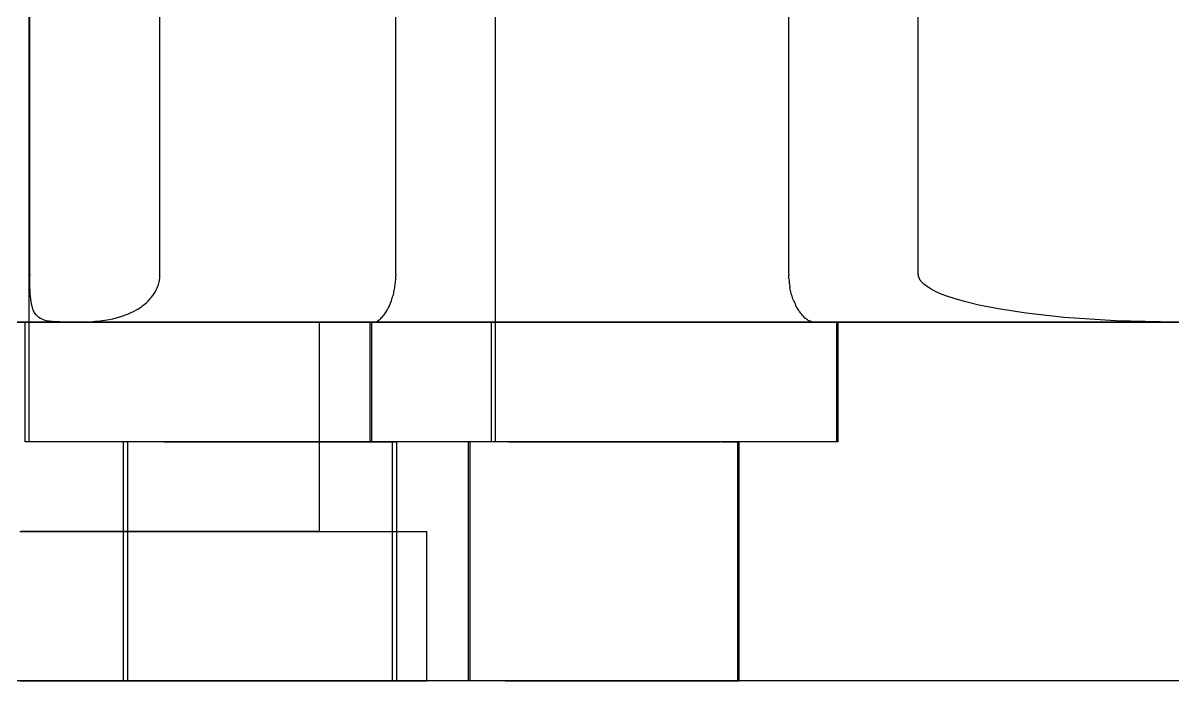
# Model space of a CAD drawing. Header units: millimetres. Extents: x -70 to 246, y -216 to 66.
# Drawn here: x 28.05 to 47.28, y -180 to -169 of the extents above; entities that cross this region are included whole.
import ezdxf

# ---------------------------------------------------------------- set-up
doc = ezdxf.new("R2010")
doc.units = ezdxf.units.MM
doc.layers.add('FRONT_XZ', color=7, linetype='Continuous')

msp = doc.modelspace()

# ---------------------------------------------------------------- linework, layer by layer
at = {"layer": 'FRONT_XZ'}
for p, q in [((43.017, -173.2), (43.017, -162.977)), ((35.948, -176), (35.948, -164.102)), ((40.851, -173.2), (40.851, -164.191)), ((28.148, -176), (28.148, -165.966)), ((28.158, -173.2), (28.158, -166)), ((30.336, -173.2), (30.336, -166)), ((34.281, -173.2), (34.281, -166)), ((28.158, -173.2), (28.158, -173.216)), ((28.158, -173.232), (28.158, -173.216)), ((28.158, -173.25), (28.158, -173.232)), ((28.158, -173.27), (28.158, -173.25)), ((30.331, -173.273), (30.333, -173.256)), ((30.333, -173.256), (30.335, -173.239)), ((30.335, -173.239), (30.336, -173.222)), ((30.336, -173.211), (30.336, -173.2)), ((30.336, -173.222), (30.336, -173.211)), ((34.279, -173.27), (34.28, -173.246)), ((34.28, -173.246), (34.281, -173.223)), ((34.281, -173.2), (34.281, -173.223)), ((40.851, -173.2), (40.851, -173.213)), ((40.851, -173.227), (40.851, -173.213)), ((40.852, -173.251), (40.851, -173.227)), ((40.853, -173.276), (40.852, -173.251)), ((43.017, -173.203), (43.017, -173.2)), ((43.017, -173.207), (43.017, -173.203)), ((43.018, -173.211), (43.017, -173.207)), ((43.018, -173.216), (43.018, -173.211)), ((43.019, -173.221), (43.018, -173.216)), ((43.019, -173.226), (43.019, -173.221)), ((43.02, -173.23), (43.019, -173.226)), ((43.021, -173.235), (43.02, -173.23)), ((43.022, -173.24), (43.021, -173.235)), ((43.024, -173.245), (43.022, -173.24)), ((43.025, -173.25), (43.024, -173.245)), ((43.027, -173.255), (43.025, -173.25)), ((43.03, -173.261), (43.027, -173.255)), ((43.032, -173.267), (43.03, -173.261)), ((28.158, -173.29), (28.158, -173.27)), ((28.158, -173.309), (28.158, -173.29)), ((28.159, -173.329), (28.158, -173.309)), ((28.159, -173.349), (28.159, -173.329)), ((28.16, -173.368), (28.159, -173.349)), ((28.16, -173.387), (28.16, -173.368)), ((28.161, -173.406), (28.16, -173.387)), ((28.162, -173.425), (28.161, -173.406)), ((28.162, -173.443), (28.162, -173.425)), ((28.163, -173.462), (28.162, -173.443)), ((30.271, -173.467), (30.28, -173.448)), ((30.28, -173.448), (30.289, -173.429)), ((30.289, -173.429), (30.297, -173.409)), ((30.297, -173.409), (30.304, -173.389)), ((30.304, -173.389), (30.31, -173.369)), ((30.31, -173.369), (30.316, -173.349)), ((30.316, -173.349), (30.321, -173.329)), ((30.321, -173.329), (30.326, -173.308)), ((30.326, -173.308), (30.329, -173.29)), ((30.329, -173.29), (30.331, -173.273)), ((34.254, -173.473), (34.258, -173.451)), ((34.258, -173.451), (34.262, -173.429)), ((34.262, -173.429), (34.265, -173.407)), ((34.265, -173.407), (34.269, -173.384)), ((34.269, -173.384), (34.271, -173.362)), ((34.271, -173.362), (34.274, -173.339)), ((34.274, -173.339), (34.276, -173.316)), ((34.276, -173.316), (34.278, -173.293)), ((34.278, -173.293), (34.279, -173.27)), ((40.853, -173.276), (40.855, -173.301)), ((40.855, -173.301), (40.857, -173.326)), ((40.857, -173.326), (40.86, -173.35)), ((40.86, -173.35), (40.863, -173.375)), ((40.863, -173.375), (40.867, -173.399)), ((40.867, -173.399), (40.871, -173.423)), ((40.876, -173.448), (40.871, -173.423)), ((40.881, -173.471), (40.876, -173.448)), ((43.035, -173.273), (43.032, -173.267)), ((43.038, -173.279), (43.035, -173.273)), ((43.041, -173.285), (43.038, -173.279)), ((43.045, -173.292), (43.041, -173.285)), ((43.05, -173.299), (43.045, -173.292)), ((43.055, -173.306), (43.05, -173.299)), ((43.061, -173.314), (43.055, -173.306)), ((43.069, -173.323), (43.061, -173.314)), ((43.076, -173.332), (43.069, -173.323)), ((43.086, -173.342), (43.076, -173.332)), ((43.097, -173.354), (43.086, -173.342)), ((43.11, -173.366), (43.097, -173.354)), ((43.127, -173.379), (43.11, -173.366)), ((43.146, -173.394), (43.127, -173.379)), ((43.17, -173.411), (43.146, -173.394)), ((43.198, -173.429), (43.17, -173.411)), ((43.232, -173.45), (43.198, -173.429)), ((43.273, -173.472), (43.232, -173.45)), ((28.164, -173.48), (28.163, -173.462)), ((28.165, -173.498), (28.164, -173.48)), ((28.166, -173.517), (28.165, -173.498)), ((28.168, -173.538), (28.166, -173.517)), ((28.17, -173.559), (28.168, -173.538)), ((28.172, -173.579), (28.17, -173.559)), ((28.174, -173.599), (28.172, -173.579)), ((28.176, -173.618), (28.174, -173.599)), ((28.178, -173.637), (28.176, -173.618)), ((28.181, -173.657), (28.178, -173.637)), ((30.125, -173.66), (30.144, -173.642)), ((30.144, -173.642), (30.163, -173.622)), ((30.163, -173.622), (30.18, -173.602)), ((30.18, -173.602), (30.197, -173.581)), ((30.197, -173.581), (30.213, -173.56)), ((30.213, -173.56), (30.227, -173.541)), ((30.227, -173.541), (30.239, -173.523)), ((30.239, -173.523), (30.25, -173.504)), ((30.25, -173.504), (30.261, -173.486)), ((30.261, -173.486), (30.271, -173.467)), ((34.202, -173.656), (34.208, -173.637)), ((34.208, -173.637), (34.215, -173.618)), ((34.215, -173.618), (34.221, -173.598)), ((34.221, -173.598), (34.227, -173.578)), ((34.227, -173.578), (34.233, -173.558)), ((34.233, -173.558), (34.239, -173.537)), ((34.239, -173.537), (34.244, -173.516)), ((34.244, -173.516), (34.249, -173.495)), ((34.249, -173.495), (34.254, -173.473)), ((40.886, -173.495), (40.881, -173.471)), ((40.892, -173.518), (40.886, -173.495)), ((40.899, -173.542), (40.892, -173.518)), ((40.906, -173.564), (40.899, -173.542)), ((40.913, -173.587), (40.906, -173.564)), ((40.921, -173.609), (40.913, -173.587)), ((40.929, -173.631), (40.921, -173.609)), ((40.929, -173.631), (40.937, -173.653)), ((43.328, -173.498), (43.273, -173.472)), ((43.401, -173.531), (43.328, -173.498)), ((43.492, -173.565), (43.401, -173.531)), ((43.617, -173.607), (43.492, -173.565)), ((43.789, -173.657), (43.617, -173.607)), ((28.185, -173.678), (28.181, -173.657)), ((28.189, -173.699), (28.185, -173.678)), ((28.193, -173.719), (28.189, -173.699)), ((28.198, -173.737), (28.193, -173.719)), ((28.204, -173.757), (28.198, -173.737)), ((28.21, -173.778), (28.204, -173.757)), ((28.218, -173.798), (28.21, -173.778)), ((28.226, -173.817), (28.218, -173.798)), ((28.235, -173.836), (28.226, -173.817)), ((28.247, -173.855), (28.235, -173.836)), ((29.854, -173.842), (29.895, -173.822)), ((29.895, -173.822), (29.931, -173.802)), ((29.931, -173.802), (29.966, -173.782)), ((29.966, -173.782), (29.998, -173.762)), ((29.998, -173.762), (30.025, -173.743)), ((30.025, -173.743), (30.052, -173.723)), ((30.052, -173.723), (30.078, -173.702)), ((30.078, -173.702), (30.103, -173.681)), ((30.103, -173.681), (30.125, -173.66)), ((34.107, -173.845), (34.118, -173.828)), ((34.118, -173.828), (34.129, -173.81)), ((34.129, -173.81), (34.14, -173.791)), ((34.14, -173.791), (34.149, -173.774)), ((34.149, -173.774), (34.157, -173.759)), ((34.157, -173.759), (34.165, -173.743)), ((34.165, -173.743), (34.172, -173.726)), ((34.172, -173.726), (34.18, -173.709)), ((34.18, -173.709), (34.187, -173.692)), ((34.187, -173.692), (34.195, -173.674)), ((34.195, -173.674), (34.202, -173.656)), ((40.937, -173.653), (40.946, -173.674)), ((40.946, -173.674), (40.956, -173.695)), ((40.956, -173.695), (40.965, -173.715)), ((40.975, -173.735), (40.965, -173.715)), ((40.986, -173.754), (40.975, -173.735)), ((40.996, -173.773), (40.986, -173.754)), ((41.007, -173.791), (40.996, -173.773)), ((41.019, -173.809), (41.007, -173.791)), ((41.019, -173.809), (41.031, -173.826)), ((41.031, -173.826), (41.042, -173.843)), ((44.027, -173.715), (43.789, -173.657)), ((44.36, -173.781), (44.027, -173.715)), ((44.821, -173.851), (44.36, -173.781)), ((-66, -174), (66, -174)), ((20.596, -174), (28.801, -174)), ((51.069, -174), (24.562, -174)), ((26.765, -174), (29.142, -174)), ((28.016, -174), (28.688, -174)), ((28.078, -174), (28.075, -174)), ((28.075, -174), (28.075, -176)), ((28.087, -174), (28.078, -174)), ((28.102, -174), (28.087, -174)), ((28.124, -174), (28.102, -174)), ((28.152, -174), (28.124, -174)), ((28.185, -174), (28.152, -174)), ((28.225, -174), (28.185, -174)), ((28.27, -174), (28.225, -174)), ((28.26, -173.873), (28.247, -173.855)), ((28.275, -173.891), (28.26, -173.873)), ((28.322, -174), (28.27, -174)), ((28.293, -173.909), (28.275, -173.891)), ((28.313, -173.924), (28.293, -173.909)), ((28.336, -173.939), (28.313, -173.924)), ((28.379, -174), (28.322, -174)), ((28.364, -173.953), (28.336, -173.939)), ((28.398, -173.966), (28.364, -173.953)), ((28.442, -174), (28.379, -174)), ((28.439, -173.977), (28.398, -173.966)), ((28.483, -173.985), (28.439, -173.977)), ((28.51, -174), (28.442, -174)), ((28.531, -173.991), (28.483, -173.985)), ((28.584, -174), (28.51, -174)), ((28.587, -173.995), (28.531, -173.991)), ((28.664, -174), (28.584, -174)), ((28.654, -173.998), (28.587, -173.995)), ((28.725, -174), (28.654, -173.998)), ((28.748, -174), (28.664, -174)), ((28.688, -174), (29.313, -174)), ((28.801, -174), (28.725, -174)), ((28.838, -174), (28.748, -174)), ((28.801, -174), (28.841, -174)), ((28.932, -174), (28.838, -174)), ((28.841, -174), (28.881, -174)), ((28.881, -174), (28.922, -174)), ((28.922, -174), (29.012, -173.999)), ((28.922, -174), (33.92, -174)), ((29.032, -174), (28.932, -174)), ((29.012, -173.999), (29.096, -173.997)), ((29.136, -174), (29.032, -174)), ((29.096, -173.997), (29.175, -173.993)), ((29.136, -174), (29.245, -174)), ((29.142, -174), (31.473, -174)), ((29.175, -173.993), (29.255, -173.987)), ((29.245, -174), (29.357, -174)), ((29.255, -173.987), (29.338, -173.979)), ((29.313, -174), (29.893, -174)), ((29.338, -173.979), (29.415, -173.969)), ((29.357, -174), (29.474, -174)), ((29.415, -173.969), (29.484, -173.957)), ((29.474, -174), (29.595, -174)), ((29.484, -173.957), (29.548, -173.944)), ((29.548, -173.944), (29.606, -173.93)), ((29.595, -174), (29.72, -174)), ((29.606, -173.93), (29.663, -173.914)), ((29.663, -173.914), (29.715, -173.897)), ((29.715, -173.897), (29.762, -173.881)), ((29.72, -174), (29.848, -174)), ((29.762, -173.881), (29.808, -173.862)), ((29.808, -173.862), (29.854, -173.842)), ((29.848, -174), (29.98, -174)), ((30.425, -174), (29.893, -174)), ((29.98, -174), (30.115, -174)), ((30.115, -174), (30.253, -174)), ((30.253, -174), (30.393, -174)), ((30.393, -174), (30.536, -174)), ((30.909, -174), (30.425, -174)), ((30.536, -174), (30.681, -174)), ((30.681, -174), (30.829, -174)), ((30.829, -174), (30.978, -174)), ((31.344, -174), (30.909, -174)), ((30.978, -174), (31.128, -174)), ((31.128, -174), (31.28, -174)), ((31.28, -174), (31.434, -174)), ((31.73, -174), (31.344, -174)), ((31.434, -174), (31.588, -174)), ((31.473, -174), (33.755, -174)), ((31.588, -174), (31.742, -174)), ((32.065, -174), (31.73, -174)), ((31.742, -174), (31.897, -174)), ((31.897, -174), (32.052, -174)), ((32.052, -174), (32.207, -174)), ((32.065, -174), (32.35, -174)), ((32.207, -174), (32.362, -174)), ((32.35, -174), (32.583, -174)), ((32.362, -174), (32.516, -174)), ((32.516, -174), (32.669, -174)), ((32.583, -174), (32.765, -174)), ((32.669, -174), (32.821, -174)), ((32.765, -174), (32.896, -174)), ((32.821, -174), (32.972, -174)), ((32.896, -174), (32.974, -174)), ((32.972, -174), (33.121, -174)), ((32.974, -174), (33, -174)), ((33, -174), (33, -177.5)), ((33.121, -174), (33.268, -174)), ((33.268, -174), (33.413, -174)), ((33.413, -174), (33.556, -174)), ((33.556, -174), (33.697, -174)), ((33.697, -174), (33.834, -174)), ((33.755, -174), (35.983, -174)), ((33.834, -174), (33.969, -174)), ((33.85, -174), (33.847, -174)), ((33.847, -174), (33.847, -176)), ((33.86, -174), (33.85, -174)), ((33.875, -174), (33.86, -174)), ((33.876, -174), (33.873, -174)), ((33.873, -174), (33.877, -174)), ((33.873, -174), (33.873, -176)), ((33.896, -174), (33.875, -174)), ((33.884, -174), (33.876, -174)), ((33.877, -174), (33.887, -174)), ((33.899, -174), (33.884, -174)), ((33.887, -174), (33.903, -174)), ((33.924, -174), (33.896, -174)), ((33.92, -174), (33.899, -174)), ((33.903, -174), (33.925, -174)), ((33.92, -174), (33.932, -173.999)), ((33.958, -174), (33.924, -174)), ((33.925, -174), (33.953, -174)), ((33.932, -173.999), (33.945, -173.996)), ((33.945, -173.996), (33.96, -173.99)), ((33.953, -174), (33.987, -174)), ((33.997, -174), (33.958, -174)), ((33.96, -173.99), (33.974, -173.983)), ((33.969, -174), (34.101, -174)), ((33.974, -173.983), (33.987, -173.974)), ((33.987, -173.974), (34.002, -173.964)), ((33.987, -174), (34.027, -174)), ((34.043, -174), (33.997, -174)), ((34.002, -173.964), (34.017, -173.952)), ((34.017, -173.952), (34.031, -173.939)), ((34.027, -174), (34.074, -174)), ((34.031, -173.939), (34.043, -173.926)), ((34.043, -173.926), (34.057, -173.911)), ((34.094, -174), (34.043, -174)), ((34.057, -173.911), (34.07, -173.895)), ((34.07, -173.895), (34.084, -173.878)), ((34.074, -174), (34.125, -174)), ((34.084, -173.878), (34.096, -173.861)), ((34.152, -174), (34.094, -174)), ((34.096, -173.861), (34.107, -173.845)), ((34.101, -174), (34.229, -174)), ((34.125, -174), (34.183, -174)), ((34.214, -174), (34.152, -174)), ((34.183, -174), (34.246, -174)), ((34.283, -174), (34.214, -174)), ((34.229, -174), (34.354, -174)), ((34.246, -174), (34.315, -174)), ((34.357, -174), (34.283, -174)), ((34.315, -174), (34.39, -174)), ((34.354, -174), (34.475, -174)), ((34.436, -174), (34.357, -174)), ((34.39, -174), (34.469, -174)), ((34.521, -174), (34.436, -174)), ((34.469, -174), (34.554, -174)), ((34.475, -174), (34.592, -174)), ((34.61, -174), (34.521, -174)), ((34.554, -174), (34.644, -174)), ((34.592, -174), (34.705, -174)), ((34.705, -174), (34.61, -174)), ((34.644, -174), (34.739, -174)), ((34.804, -174), (34.705, -174)), ((34.705, -174), (34.813, -174)), ((34.739, -174), (34.839, -174)), ((34.909, -174), (34.804, -174)), ((34.813, -174), (34.917, -174)), ((34.839, -174), (34.943, -174)), ((34.909, -174), (35.017, -174)), ((34.917, -174), (35.017, -174)), ((34.943, -174), (35.052, -174)), ((35.017, -174), (35.13, -174)), ((35.017, -174), (35.112, -174)), ((35.052, -174), (35.165, -174)), ((35.112, -174), (35.201, -174)), ((35.13, -174), (35.247, -174)), ((35.165, -174), (35.282, -174)), ((35.201, -174), (35.286, -174)), ((35.247, -174), (35.368, -174)), ((35.282, -174), (35.403, -174)), ((35.286, -174), (35.365, -174)), ((35.365, -174), (35.439, -174)), ((35.368, -174), (35.493, -174)), ((35.403, -174), (35.528, -174)), ((35.439, -174), (35.507, -174)), ((35.493, -174), (35.621, -174)), ((35.507, -174), (35.57, -174)), ((35.528, -174), (35.656, -174)), ((35.57, -174), (35.628, -174)), ((35.621, -174), (35.753, -174)), ((35.628, -174), (35.679, -174)), ((35.656, -174), (35.788, -174)), ((35.679, -174), (35.725, -174)), ((35.725, -174), (35.764, -174)), ((35.753, -174), (35.887, -174)), ((35.764, -174), (35.798, -174)), ((35.788, -174), (35.923, -174)), ((35.798, -174), (35.825, -174)), ((35.825, -174), (35.847, -174)), ((35.847, -174), (35.862, -174)), ((35.862, -174), (35.872, -174)), ((35.875, -174), (35.872, -174)), ((35.875, -174), (35.875, -176)), ((35.887, -174), (36.025, -174)), ((35.923, -174), (36.061, -174)), ((35.983, -174), (38.154, -174)), ((36.025, -174), (36.166, -174)), ((36.061, -174), (36.201, -174)), ((36.166, -174), (36.309, -174)), ((36.201, -174), (36.344, -174)), ((36.309, -174), (36.454, -174)), ((36.344, -174), (36.489, -174)), ((36.454, -174), (36.601, -174)), ((36.489, -174), (36.637, -174)), ((36.601, -174), (36.75, -174)), ((36.637, -174), (36.786, -174)), ((36.75, -174), (36.901, -174)), ((36.786, -174), (36.936, -174)), ((36.901, -174), (37.053, -174)), ((36.936, -174), (37.088, -174)), ((37.053, -174), (37.206, -174)), ((37.088, -174), (37.241, -174)), ((37.206, -174), (37.36, -174)), ((37.241, -174), (37.395, -174)), ((37.36, -174), (37.515, -174)), ((37.395, -174), (37.549, -174)), ((37.515, -174), (37.67, -174)), ((37.549, -174), (37.704, -174)), ((37.67, -174), (37.825, -174)), ((37.704, -174), (37.859, -174)), ((37.825, -174), (37.98, -174)), ((37.859, -174), (38.014, -174)), ((37.98, -174), (38.134, -174)), ((38.014, -174), (38.168, -174)), ((38.134, -174), (38.288, -174)), ((38.154, -174), (40.265, -174)), ((38.168, -174), (38.322, -174)), ((38.288, -174), (38.441, -174)), ((38.322, -174), (38.475, -174)), ((38.441, -174), (38.593, -174)), ((38.475, -174), (38.626, -174)), ((38.593, -174), (38.744, -174)), ((38.626, -174), (38.777, -174)), ((38.744, -174), (38.893, -174)), ((38.777, -174), (38.926, -174)), ((38.893, -174), (39.041, -174)), ((38.926, -174), (39.073, -174)), ((39.041, -174), (39.186, -174)), ((39.073, -174), (39.218, -174)), ((39.186, -174), (39.329, -174)), ((39.218, -174), (39.36, -174)), ((39.329, -174), (39.469, -174)), ((39.36, -174), (39.5, -174)), ((39.469, -174), (39.607, -174)), ((39.5, -174), (39.638, -174)), ((39.607, -174), (39.742, -174)), ((39.638, -174), (39.772, -174)), ((39.742, -174), (39.873, -174)), ((39.772, -174), (39.904, -174)), ((39.873, -174), (40.002, -174)), ((39.904, -174), (40.032, -174)), ((40.002, -174), (40.127, -174)), ((40.032, -174), (40.156, -174)), ((40.127, -174), (40.248, -174)), ((40.156, -174), (40.277, -174)), ((40.248, -174), (40.365, -174)), ((40.265, -174), (42.312, -174)), ((40.277, -174), (40.394, -174)), ((40.365, -174), (40.477, -174)), ((40.394, -174), (40.506, -174)), ((40.477, -174), (40.586, -174)), ((40.506, -174), (40.615, -174)), ((40.586, -174), (40.69, -174)), ((40.615, -174), (40.718, -174)), ((40.69, -174), (40.789, -174)), ((40.718, -174), (40.818, -174)), ((40.789, -174), (40.884, -174)), ((40.818, -174), (40.912, -174)), ((40.884, -174), (40.974, -174)), ((40.912, -174), (41.001, -174)), ((40.974, -174), (41.058, -174)), ((41.001, -174), (41.086, -174)), ((41.042, -173.843), (41.055, -173.859)), ((41.067, -173.874), (41.055, -173.859)), ((41.058, -174), (41.138, -174)), ((41.08, -173.888), (41.067, -173.874)), ((41.093, -173.902), (41.08, -173.888)), ((41.086, -174), (41.165, -174)), ((41.093, -173.902), (41.105, -173.915)), ((41.105, -173.915), (41.119, -173.927)), ((41.119, -173.927), (41.132, -173.938)), ((41.145, -173.949), (41.132, -173.938)), ((41.138, -174), (41.212, -174)), ((41.159, -173.958), (41.145, -173.949)), ((41.172, -173.967), (41.159, -173.958)), ((41.165, -174), (41.239, -174)), ((41.172, -173.967), (41.186, -173.975)), ((41.186, -173.975), (41.199, -173.981)), ((41.199, -173.981), (41.212, -173.987)), ((41.226, -173.992), (41.212, -173.987)), ((41.212, -174), (41.28, -174)), ((41.239, -173.995), (41.226, -173.992)), ((41.239, -173.995), (41.252, -173.998)), ((41.239, -174), (41.307, -174)), ((41.252, -173.998), (41.265, -173.999)), ((41.278, -174), (41.265, -173.999)), ((60.652, -174), (41.278, -174)), ((41.34, -174), (41.278, -174)), ((41.343, -174), (41.28, -174)), ((41.307, -174), (41.37, -174)), ((41.397, -174), (41.34, -174)), ((41.343, -174), (41.4, -174)), ((41.37, -174), (41.427, -174)), ((41.449, -174), (41.397, -174)), ((41.452, -174), (41.4, -174)), ((41.427, -174), (41.478, -174)), ((41.496, -174), (41.449, -174)), ((41.497, -174), (41.452, -174)), ((41.478, -174), (41.523, -174)), ((41.537, -174), (41.496, -174)), ((41.497, -174), (41.537, -174)), ((41.523, -174), (41.563, -174)), ((41.573, -174), (41.537, -174)), ((41.57, -174), (41.537, -174)), ((41.563, -174), (41.596, -174)), ((41.598, -174), (41.57, -174)), ((41.604, -174), (41.573, -174)), ((41.596, -174), (41.624, -174)), ((41.62, -174), (41.598, -174)), ((41.629, -174), (41.604, -174)), ((41.62, -174), (41.635, -174)), ((41.624, -174), (41.645, -174)), ((41.648, -174), (41.629, -174)), ((41.644, -174), (41.635, -174)), ((41.647, -174), (41.644, -174)), ((41.661, -174), (41.645, -174)), ((41.647, -174), (41.647, -176)), ((41.662, -174), (41.648, -174)), ((41.661, -174), (41.67, -174)), ((41.67, -174), (41.662, -174)), ((41.67, -174), (41.673, -174)), ((41.673, -174), (41.67, -174)), ((41.673, -174), (41.673, -176)), ((42.312, -174), (44.292, -174)), ((44.292, -174), (46.203, -174)), ((45.457, -173.921), (44.821, -173.851)), ((46.315, -173.978), (45.457, -173.921)), ((48.04, -174), (46.203, -174)), ((47.319, -174), (46.315, -173.978)), ((28.078, -176), (28.075, -176)), ((28.087, -176), (28.078, -176)), ((28.102, -176), (28.087, -176)), ((28.124, -176), (28.102, -176)), ((28.152, -176), (28.124, -176)), ((28.151, -176), (28.148, -176)), ((28.161, -176), (28.151, -176)), ((28.185, -176), (28.152, -176)), ((28.176, -176), (28.161, -176)), ((28.198, -176), (28.176, -176)), ((28.225, -176), (28.185, -176)), ((28.225, -176), (28.198, -176)), ((28.27, -176), (28.225, -176)), ((28.259, -176), (28.225, -176)), ((28.299, -176), (28.259, -176)), ((28.322, -176), (28.27, -176)), ((28.344, -176), (28.299, -176)), ((28.379, -176), (28.322, -176)), ((28.396, -176), (28.344, -176)), ((28.442, -176), (28.379, -176)), ((28.453, -176), (28.396, -176)), ((28.51, -176), (28.442, -176)), ((28.516, -176), (28.453, -176)), ((28.584, -176), (28.51, -176)), ((28.584, -176), (28.516, -176)), ((28.664, -176), (28.584, -176)), ((28.658, -176), (28.584, -176)), ((28.737, -176), (28.658, -176)), ((28.748, -176), (28.664, -176)), ((28.822, -176), (28.737, -176)), ((28.838, -176), (28.748, -176)), ((28.912, -176), (28.822, -176)), ((28.932, -176), (28.838, -176)), ((29.006, -176), (28.912, -176)), ((29.032, -176), (28.932, -176)), ((29.106, -176), (29.006, -176)), ((29.136, -176), (29.032, -176)), ((29.21, -176), (29.106, -176)), ((29.245, -176), (29.136, -176)), ((29.318, -176), (29.21, -176)), ((29.357, -176), (29.245, -176)), ((29.431, -176), (29.318, -176)), ((29.474, -176), (29.357, -176)), ((29.548, -176), (29.431, -176)), ((29.595, -176), (29.474, -176)), ((29.669, -176), (29.548, -176)), ((29.72, -176), (29.595, -176)), ((29.794, -176), (29.669, -176)), ((29.848, -176), (29.72, -176)), ((29.725, -180), (29.725, -176)), ((29.726, -176), (29.725, -176)), ((29.732, -176), (29.726, -176)), ((29.741, -176), (29.732, -176)), ((29.753, -176), (29.741, -176)), ((29.769, -176), (29.753, -176)), ((29.788, -176), (29.769, -176)), ((29.811, -176), (29.788, -176)), ((29.922, -176), (29.794, -176)), ((29.798, -180), (29.798, -176)), ((29.8, -176), (29.798, -176)), ((29.806, -176), (29.8, -176)), ((29.814, -176), (29.806, -176)), ((29.838, -176), (29.811, -176)), ((29.827, -176), (29.814, -176)), ((29.843, -176), (29.827, -176)), ((29.867, -176), (29.838, -176)), ((29.862, -176), (29.843, -176)), ((29.98, -176), (29.848, -176)), ((29.885, -176), (29.862, -176)), ((29.9, -176), (29.867, -176)), ((29.911, -176), (29.885, -176)), ((29.937, -176), (29.9, -176)), ((29.941, -176), (29.911, -176)), ((30.054, -176), (29.922, -176)), ((29.976, -176), (29.937, -176)), ((29.974, -176), (29.941, -176)), ((30.01, -176), (29.974, -176)), ((30.019, -176), (29.976, -176)), ((30.115, -176), (29.98, -176)), ((30.05, -176), (30.01, -176)), ((30.064, -176), (30.019, -176)), ((30.092, -176), (30.05, -176)), ((30.189, -176), (30.054, -176)), ((30.113, -176), (30.064, -176)), ((30.138, -176), (30.092, -176)), ((30.165, -176), (30.113, -176)), ((30.253, -176), (30.115, -176)), ((30.187, -176), (30.138, -176)), ((30.22, -176), (30.165, -176)), ((30.239, -176), (30.187, -176)), ((30.326, -176), (30.189, -176)), ((30.277, -176), (30.22, -176)), ((30.293, -176), (30.239, -176)), ((30.393, -176), (30.253, -176)), ((30.337, -176), (30.277, -176)), ((30.351, -176), (30.293, -176)), ((30.467, -176), (30.326, -176)), ((30.4, -176), (30.337, -176)), ((30.411, -176), (30.351, -176)), ((30.536, -176), (30.393, -176)), ((30.4, -176), (30.465, -176)), ((30.473, -176), (30.411, -176)), ((30.465, -176), (30.532, -176)), ((30.61, -176), (30.467, -176)), ((30.473, -176), (30.538, -176)), ((30.532, -176), (30.602, -176)), ((30.681, -176), (30.536, -176)), ((30.538, -176), (30.606, -176)), ((30.602, -176), (30.674, -176)), ((30.606, -176), (30.676, -176)), ((30.755, -176), (30.61, -176)), ((30.674, -176), (30.748, -176)), ((30.676, -176), (30.748, -176)), ((30.829, -176), (30.681, -176)), ((30.748, -176), (30.824, -176)), ((30.748, -176), (30.822, -176)), ((30.902, -176), (30.755, -176)), ((30.822, -176), (30.898, -176)), ((30.824, -176), (30.902, -176)), ((30.978, -176), (30.829, -176)), ((30.898, -176), (30.975, -176)), ((31.051, -176), (30.902, -176)), ((30.902, -176), (30.981, -176)), ((30.975, -176), (31.055, -176)), ((31.128, -176), (30.978, -176)), ((30.981, -176), (31.062, -176)), ((31.202, -176), (31.051, -176)), ((31.055, -176), (31.136, -176)), ((31.062, -176), (31.145, -176)), ((31.28, -176), (31.128, -176)), ((31.136, -176), (31.218, -176)), ((31.145, -176), (31.229, -176)), ((31.354, -176), (31.202, -176)), ((31.218, -176), (31.302, -176)), ((31.229, -176), (31.314, -176)), ((31.434, -176), (31.28, -176)), ((31.302, -176), (31.387, -176)), ((31.314, -176), (31.4, -176)), ((31.507, -176), (31.354, -176)), ((31.387, -176), (31.473, -176)), ((31.4, -176), (31.486, -176)), ((31.588, -176), (31.434, -176)), ((31.473, -176), (31.56, -176)), ((31.486, -176), (31.574, -176)), ((31.661, -176), (31.507, -176)), ((31.56, -176), (31.648, -176)), ((31.574, -176), (31.663, -176)), ((31.742, -176), (31.588, -176)), ((31.648, -176), (31.736, -176)), ((31.816, -176), (31.661, -176)), ((31.663, -176), (31.751, -176)), ((31.736, -176), (31.825, -176)), ((31.897, -176), (31.742, -176)), ((31.751, -176), (31.841, -176)), ((31.971, -176), (31.816, -176)), ((31.825, -176), (31.914, -176)), ((31.841, -176), (31.93, -176)), ((32.052, -176), (31.897, -176)), ((31.914, -176), (32.004, -176)), ((31.93, -176), (32.019, -176)), ((32.126, -176), (31.971, -176)), ((32.004, -176), (32.093, -176)), ((32.019, -176), (32.109, -176)), ((32.207, -176), (32.052, -176)), ((32.093, -176), (32.183, -176)), ((32.109, -176), (32.198, -176)), ((32.281, -176), (32.126, -176)), ((32.183, -176), (32.272, -176)), ((32.198, -176), (32.287, -176)), ((32.362, -176), (32.207, -176)), ((32.272, -176), (32.361, -176)), ((32.435, -176), (32.281, -176)), ((32.287, -176), (32.375, -176)), ((32.361, -176), (32.449, -176)), ((32.516, -176), (32.362, -176)), ((32.375, -176), (32.463, -176)), ((32.589, -176), (32.435, -176)), ((32.449, -176), (32.537, -176)), ((32.463, -176), (32.55, -176)), ((32.669, -176), (32.516, -176)), ((32.537, -176), (32.624, -176)), ((32.55, -176), (32.636, -176)), ((32.743, -176), (32.589, -176)), ((32.624, -176), (32.71, -176)), ((32.636, -176), (32.721, -176)), ((32.821, -176), (32.669, -176)), ((32.71, -176), (32.795, -176)), ((32.721, -176), (32.805, -176)), ((32.895, -176), (32.743, -176)), ((32.795, -176), (32.878, -176)), ((32.805, -176), (32.887, -176)), ((32.972, -176), (32.821, -176)), ((32.878, -176), (32.961, -176)), ((32.887, -176), (32.968, -176)), ((33.045, -176), (32.895, -176)), ((32.961, -176), (33.042, -176)), ((32.968, -176), (33.048, -176)), ((33.121, -176), (32.972, -176)), ((33.042, -176), (33.121, -176)), ((33.194, -176), (33.045, -176)), ((33.048, -176), (33.125, -176)), ((33.268, -176), (33.121, -176)), ((33.121, -176), (33.199, -176)), ((33.125, -176), (33.201, -176)), ((33.342, -176), (33.194, -176)), ((33.199, -176), (33.275, -176)), ((33.201, -176), (33.275, -176)), ((33.413, -176), (33.268, -176)), ((33.275, -176), (33.347, -176)), ((33.275, -176), (33.349, -176)), ((33.487, -176), (33.342, -176)), ((33.347, -176), (33.417, -176)), ((33.349, -176), (33.421, -176)), ((33.556, -176), (33.413, -176)), ((33.417, -176), (33.485, -176)), ((33.421, -176), (33.491, -176)), ((33.485, -176), (33.55, -176)), ((33.63, -176), (33.487, -176)), ((33.491, -176), (33.558, -176)), ((33.55, -176), (33.612, -176)), ((33.697, -176), (33.556, -176)), ((33.558, -176), (33.623, -176)), ((33.612, -176), (33.672, -176)), ((33.623, -176), (33.686, -176)), ((33.77, -176), (33.63, -176)), ((33.672, -176), (33.73, -176)), ((33.686, -176), (33.746, -176)), ((33.834, -176), (33.697, -176)), ((33.784, -176), (33.73, -176)), ((33.746, -176), (33.804, -176)), ((33.908, -176), (33.77, -176)), ((33.784, -176), (33.836, -176)), ((33.804, -176), (33.858, -176)), ((33.969, -176), (33.834, -176)), ((33.836, -176), (33.885, -176)), ((33.85, -176), (33.847, -176)), ((33.86, -176), (33.85, -176)), ((33.858, -176), (33.91, -176)), ((33.875, -176), (33.86, -176)), ((33.876, -176), (33.873, -176)), ((33.896, -176), (33.875, -176)), ((33.885, -176), (33.876, -176)), ((33.901, -176), (33.885, -176)), ((33.885, -176), (33.931, -176)), ((33.924, -176), (33.896, -176)), ((33.922, -176), (33.901, -176)), ((34.043, -176), (33.908, -176)), ((33.959, -176), (33.91, -176)), ((33.95, -176), (33.922, -176)), ((33.958, -176), (33.924, -176)), ((33.931, -176), (33.973, -176)), ((33.984, -176), (33.95, -176)), ((33.997, -176), (33.958, -176)), ((33.959, -176), (34.004, -176)), ((34.101, -176), (33.969, -176)), ((34.013, -176), (33.973, -176)), ((34.023, -176), (33.984, -176)), ((34.043, -176), (33.997, -176)), ((34.047, -176), (34.004, -176)), ((34.013, -176), (34.049, -176)), ((34.069, -176), (34.023, -176)), ((34.094, -176), (34.043, -176)), ((34.175, -176), (34.043, -176)), ((34.047, -176), (34.087, -176)), ((34.049, -176), (34.082, -176)), ((34.12, -176), (34.069, -176)), ((34.112, -176), (34.082, -176)), ((34.087, -176), (34.123, -176)), ((34.152, -176), (34.094, -176)), ((34.229, -176), (34.101, -176)), ((34.112, -176), (34.138, -176)), ((34.177, -176), (34.12, -176)), ((34.123, -176), (34.156, -176)), ((34.138, -176), (34.161, -176)), ((34.214, -176), (34.152, -176)), ((34.156, -176), (34.185, -176)), ((34.161, -176), (34.18, -176)), ((34.303, -176), (34.175, -176)), ((34.24, -176), (34.177, -176)), ((34.18, -176), (34.196, -176)), ((34.212, -176), (34.185, -176)), ((34.196, -176), (34.209, -176)), ((34.218, -176), (34.209, -176)), ((34.212, -176), (34.235, -176)), ((34.283, -176), (34.214, -176)), ((34.218, -176), (34.223, -176)), ((34.223, -176), (34.225, -176)), ((34.225, -180), (34.225, -176)), ((34.354, -176), (34.229, -176)), ((34.235, -176), (34.254, -176)), ((34.309, -176), (34.24, -176)), ((34.254, -176), (34.27, -176)), ((34.282, -176), (34.27, -176)), ((34.282, -176), (34.291, -176)), ((34.357, -176), (34.283, -176)), ((34.291, -176), (34.297, -176)), ((34.297, -176), (34.298, -176)), ((34.298, -180), (34.298, -176)), ((34.428, -176), (34.303, -176)), ((34.383, -176), (34.309, -176)), ((34.475, -176), (34.354, -176)), ((34.436, -176), (34.357, -176)), ((34.462, -176), (34.383, -176)), ((34.549, -176), (34.428, -176)), ((34.521, -176), (34.436, -176)), ((34.547, -176), (34.462, -176)), ((34.592, -176), (34.475, -176)), ((34.61, -176), (34.521, -176)), ((34.636, -176), (34.547, -176)), ((34.666, -176), (34.549, -176)), ((34.705, -176), (34.592, -176)), ((34.705, -176), (34.61, -176)), ((34.731, -176), (34.636, -176)), ((34.779, -176), (34.666, -176)), ((34.804, -176), (34.705, -176)), ((34.813, -176), (34.705, -176)), ((34.83, -176), (34.731, -176)), ((34.887, -176), (34.779, -176)), ((34.909, -176), (34.804, -176)), ((34.917, -176), (34.813, -176)), ((34.934, -176), (34.83, -176)), ((34.991, -176), (34.887, -176)), ((35.017, -176), (34.909, -176)), ((35.017, -176), (34.917, -176)), ((35.043, -176), (34.934, -176)), ((35.091, -176), (34.991, -176)), ((35.13, -176), (35.017, -176)), ((35.112, -176), (35.017, -176)), ((35.156, -176), (35.043, -176)), ((35.185, -176), (35.091, -176)), ((35.201, -176), (35.112, -176)), ((35.247, -176), (35.13, -176)), ((35.273, -176), (35.156, -176)), ((35.275, -176), (35.185, -176)), ((35.286, -176), (35.201, -176)), ((35.368, -176), (35.247, -176)), ((35.394, -176), (35.273, -176)), ((35.359, -176), (35.275, -176)), ((35.365, -176), (35.286, -176)), ((35.439, -176), (35.359, -176)), ((35.439, -176), (35.365, -176)), ((35.493, -176), (35.368, -176)), ((35.519, -176), (35.394, -176)), ((35.507, -176), (35.439, -176)), ((35.513, -176), (35.439, -176)), ((35.621, -176), (35.493, -176)), ((35.497, -180), (35.497, -176)), ((35.499, -176), (35.497, -176)), ((35.504, -176), (35.499, -176)), ((35.513, -176), (35.504, -176)), ((35.57, -176), (35.507, -176)), ((35.581, -176), (35.513, -176)), ((35.526, -176), (35.513, -176)), ((35.647, -176), (35.519, -176)), ((35.523, -180), (35.523, -176)), ((35.525, -176), (35.523, -176)), ((35.53, -176), (35.525, -176)), ((35.542, -176), (35.526, -176)), ((35.539, -176), (35.53, -176)), ((35.552, -176), (35.539, -176)), ((35.561, -176), (35.542, -176)), ((35.567, -176), (35.552, -176)), ((35.584, -176), (35.561, -176)), ((35.587, -176), (35.567, -176)), ((35.628, -176), (35.57, -176)), ((35.644, -176), (35.581, -176)), ((35.61, -176), (35.584, -176)), ((35.61, -176), (35.587, -176)), ((35.64, -176), (35.61, -176)), ((35.636, -176), (35.61, -176)), ((35.753, -176), (35.621, -176)), ((35.679, -176), (35.628, -176)), ((35.666, -176), (35.636, -176)), ((35.673, -176), (35.64, -176)), ((35.701, -176), (35.644, -176)), ((35.779, -176), (35.647, -176)), ((35.699, -176), (35.666, -176)), ((35.709, -176), (35.673, -176)), ((35.725, -176), (35.679, -176)), ((35.735, -176), (35.699, -176)), ((35.753, -176), (35.701, -176)), ((35.749, -176), (35.709, -176)), ((35.764, -176), (35.725, -176)), ((35.774, -176), (35.735, -176)), ((35.791, -176), (35.749, -176)), ((35.887, -176), (35.753, -176)), ((35.798, -176), (35.753, -176)), ((35.798, -176), (35.764, -176)), ((35.817, -176), (35.774, -176)), ((35.913, -176), (35.779, -176)), ((35.837, -176), (35.791, -176)), ((35.825, -176), (35.798, -176)), ((35.838, -176), (35.798, -176)), ((35.863, -176), (35.817, -176)), ((35.847, -176), (35.825, -176)), ((35.886, -176), (35.837, -176)), ((35.872, -176), (35.838, -176)), ((35.862, -176), (35.847, -176)), ((35.872, -176), (35.862, -176)), ((35.912, -176), (35.863, -176)), ((35.875, -176), (35.872, -176)), ((35.899, -176), (35.872, -176)), ((35.938, -176), (35.886, -176)), ((36.025, -176), (35.887, -176)), ((35.921, -176), (35.899, -176)), ((35.963, -176), (35.912, -176)), ((36.051, -176), (35.913, -176)), ((35.936, -176), (35.921, -176)), ((35.945, -176), (35.936, -176)), ((35.992, -176), (35.938, -176)), ((35.948, -176), (35.945, -176)), ((36.018, -176), (35.963, -176)), ((36.049, -176), (35.992, -176)), ((36.075, -176), (36.018, -176)), ((36.166, -176), (36.025, -176)), ((36.11, -176), (36.049, -176)), ((36.192, -176), (36.051, -176)), ((36.135, -176), (36.075, -176)), ((36.172, -176), (36.11, -176)), ((36.198, -176), (36.135, -176)), ((36.309, -176), (36.166, -176)), ((36.172, -176), (36.237, -176)), ((36.335, -176), (36.192, -176)), ((36.198, -176), (36.263, -176)), ((36.237, -176), (36.305, -176)), ((36.263, -176), (36.331, -176)), ((36.305, -176), (36.375, -176)), ((36.454, -176), (36.309, -176)), ((36.331, -176), (36.4, -176)), ((36.48, -176), (36.335, -176)), ((36.375, -176), (36.447, -176)), ((36.4, -176), (36.472, -176)), ((36.447, -176), (36.521, -176)), ((36.601, -176), (36.454, -176)), ((36.472, -176), (36.546, -176)), ((36.627, -176), (36.48, -176)), ((36.521, -176), (36.597, -176)), ((36.546, -176), (36.622, -176)), ((36.597, -176), (36.674, -176)), ((36.75, -176), (36.601, -176)), ((36.622, -176), (36.7, -176)), ((36.776, -176), (36.627, -176)), ((36.674, -176), (36.754, -176)), ((36.7, -176), (36.78, -176)), ((36.901, -176), (36.75, -176)), ((36.754, -176), (36.835, -176)), ((36.927, -176), (36.776, -176)), ((36.78, -176), (36.861, -176)), ((36.835, -176), (36.917, -176)), ((36.861, -176), (36.943, -176)), ((37.053, -176), (36.901, -176)), ((36.917, -176), (37.001, -176)), ((37.079, -176), (36.927, -176)), ((36.943, -176), (37.027, -176)), ((37.001, -176), (37.086, -176)), ((37.027, -176), (37.112, -176)), ((37.206, -176), (37.053, -176)), ((37.232, -176), (37.079, -176)), ((37.086, -176), (37.172, -176)), ((37.112, -176), (37.198, -176)), ((37.172, -176), (37.259, -176)), ((37.198, -176), (37.285, -176)), ((37.36, -176), (37.206, -176)), ((37.386, -176), (37.232, -176)), ((37.259, -176), (37.347, -176)), ((37.285, -176), (37.373, -176)), ((37.347, -176), (37.435, -176)), ((37.515, -176), (37.36, -176)), ((37.373, -176), (37.461, -176)), ((37.541, -176), (37.386, -176)), ((37.435, -176), (37.524, -176)), ((37.461, -176), (37.55, -176)), ((37.67, -176), (37.515, -176)), ((37.524, -176), (37.613, -176)), ((37.696, -176), (37.541, -176)), ((37.55, -176), (37.639, -176)), ((37.613, -176), (37.702, -176)), ((37.639, -176), (37.728, -176)), ((37.825, -176), (37.67, -176)), ((37.851, -176), (37.696, -176)), ((37.702, -176), (37.792, -176)), ((37.728, -176), (37.818, -176)), ((37.792, -176), (37.881, -176)), ((37.818, -176), (37.907, -176)), ((37.98, -176), (37.825, -176)), ((38.006, -176), (37.851, -176)), ((37.881, -176), (37.971, -176)), ((37.907, -176), (37.996, -176)), ((37.971, -176), (38.059, -176)), ((38.134, -176), (37.98, -176)), ((37.996, -176), (38.085, -176)), ((38.16, -176), (38.006, -176)), ((38.059, -176), (38.148, -176)), ((38.085, -176), (38.174, -176)), ((38.288, -176), (38.134, -176)), ((38.148, -176), (38.235, -176)), ((38.314, -176), (38.16, -176)), ((38.174, -176), (38.261, -176)), ((38.235, -176), (38.322, -176)), ((38.261, -176), (38.348, -176)), ((38.441, -176), (38.288, -176)), ((38.467, -176), (38.314, -176)), ((38.322, -176), (38.408, -176)), ((38.348, -176), (38.434, -176)), ((38.408, -176), (38.493, -176)), ((38.434, -176), (38.519, -176)), ((38.593, -176), (38.441, -176)), ((38.619, -176), (38.467, -176)), ((38.493, -176), (38.577, -176)), ((38.519, -176), (38.603, -176)), ((38.577, -176), (38.66, -176)), ((38.744, -176), (38.593, -176)), ((38.603, -176), (38.686, -176)), ((38.77, -176), (38.619, -176)), ((38.66, -176), (38.741, -176)), ((38.686, -176), (38.767, -176)), ((38.741, -176), (38.82, -176)), ((38.893, -176), (38.744, -176)), ((38.767, -176), (38.846, -176)), ((38.919, -176), (38.77, -176)), ((38.82, -176), (38.898, -176)), ((38.846, -176), (38.924, -176)), ((39.041, -176), (38.893, -176)), ((38.898, -176), (38.974, -176)), ((39.066, -176), (38.919, -176)), ((38.924, -176), (39, -176)), ((38.974, -176), (39.048, -176)), ((39, -176), (39.074, -176)), ((39.186, -176), (39.041, -176)), ((39.048, -176), (39.12, -176)), ((39.212, -176), (39.066, -176)), ((39.074, -176), (39.146, -176)), ((39.12, -176), (39.19, -176)), ((39.146, -176), (39.216, -176)), ((39.329, -176), (39.186, -176)), ((39.19, -176), (39.257, -176)), ((39.355, -176), (39.212, -176)), ((39.216, -176), (39.283, -176)), ((39.257, -176), (39.322, -176)), ((39.283, -176), (39.348, -176)), ((39.322, -176), (39.385, -176)), ((39.469, -176), (39.329, -176)), ((39.348, -176), (39.411, -176)), ((39.495, -176), (39.355, -176)), ((39.385, -176), (39.445, -176)), ((39.411, -176), (39.471, -176)), ((39.445, -176), (39.502, -176)), ((39.607, -176), (39.469, -176)), ((39.471, -176), (39.528, -176)), ((39.633, -176), (39.495, -176)), ((39.557, -176), (39.502, -176)), ((39.528, -176), (39.583, -176)), ((39.557, -176), (39.609, -176)), ((39.583, -176), (39.635, -176)), ((39.742, -176), (39.607, -176)), ((39.609, -176), (39.657, -176)), ((39.768, -176), (39.633, -176)), ((39.635, -176), (39.683, -176)), ((39.657, -176), (39.703, -176)), ((39.729, -176), (39.683, -176)), ((39.746, -176), (39.703, -176)), ((39.729, -176), (39.772, -176)), ((39.873, -176), (39.742, -176)), ((39.746, -176), (39.785, -176)), ((39.899, -176), (39.768, -176)), ((39.772, -176), (39.811, -176)), ((39.785, -176), (39.822, -176)), ((39.848, -176), (39.811, -176)), ((39.822, -176), (39.855, -176)), ((39.848, -176), (39.881, -176)), ((39.855, -176), (39.884, -176)), ((40.002, -176), (39.873, -176)), ((39.881, -176), (39.91, -176)), ((39.911, -176), (39.884, -176)), ((40.028, -176), (39.899, -176)), ((39.91, -176), (39.937, -176)), ((39.911, -176), (39.933, -176)), ((39.933, -176), (39.953, -176)), ((39.959, -176), (39.937, -176)), ((39.969, -176), (39.953, -176)), ((39.959, -176), (39.979, -176)), ((39.969, -176), (39.981, -176)), ((39.995, -176), (39.979, -176)), ((39.981, -176), (39.99, -176)), ((39.99, -176), (39.995, -176)), ((39.997, -176), (39.995, -176)), ((39.995, -176), (40.007, -176)), ((39.997, -180), (39.997, -176)), ((40.127, -176), (40.002, -176)), ((40.007, -176), (40.016, -176)), ((40.016, -176), (40.021, -176)), ((40.021, -176), (40.023, -176)), ((40.023, -180), (40.023, -176)), ((40.152, -176), (40.028, -176)), ((40.248, -176), (40.127, -176)), ((40.273, -176), (40.152, -176)), ((40.365, -176), (40.248, -176)), ((40.39, -176), (40.273, -176)), ((40.477, -176), (40.365, -176)), ((40.503, -176), (40.39, -176)), ((40.586, -176), (40.477, -176)), ((40.612, -176), (40.503, -176)), ((40.69, -176), (40.586, -176)), ((40.716, -176), (40.612, -176)), ((40.789, -176), (40.69, -176)), ((40.815, -176), (40.716, -176)), ((40.884, -176), (40.789, -176)), ((40.91, -176), (40.815, -176)), ((40.974, -176), (40.884, -176)), ((41, -176), (40.91, -176)), ((41.058, -176), (40.974, -176)), ((41.084, -176), (41, -176)), ((41.138, -176), (41.058, -176)), ((41.163, -176), (41.084, -176)), ((41.212, -176), (41.138, -176)), ((41.237, -176), (41.163, -176)), ((41.28, -176), (41.212, -176)), ((41.306, -176), (41.237, -176)), ((41.343, -176), (41.28, -176)), ((41.369, -176), (41.306, -176)), ((41.4, -176), (41.343, -176)), ((41.426, -176), (41.369, -176)), ((41.452, -176), (41.4, -176)), ((41.477, -176), (41.426, -176)), ((41.497, -176), (41.452, -176)), ((41.523, -176), (41.477, -176)), ((41.537, -176), (41.497, -176)), ((41.563, -176), (41.523, -176)), ((41.57, -176), (41.537, -176)), ((41.596, -176), (41.563, -176)), ((41.598, -176), (41.57, -176)), ((41.624, -176), (41.596, -176)), ((41.62, -176), (41.598, -176)), ((41.635, -176), (41.62, -176)), ((41.645, -176), (41.624, -176)), ((41.644, -176), (41.635, -176)), ((41.647, -176), (41.644, -176)), ((41.661, -176), (41.645, -176)), ((41.67, -176), (41.661, -176)), ((41.673, -176), (41.67, -176)), ((27.99, -177.5), (28.79, -177.5)), ((28.688, -177.5), (28.016, -177.5)), ((29.313, -177.5), (28.688, -177.5)), ((28.79, -177.5), (29.545, -177.5)), ((29.893, -177.5), (29.313, -177.5)), ((29.545, -177.5), (30.252, -177.5)), ((30.425, -177.5), (29.893, -177.5)), ((30.252, -177.5), (30.912, -177.5)), ((30.909, -177.5), (30.425, -177.5)), ((31.344, -177.5), (30.909, -177.5)), ((30.912, -177.5), (31.523, -177.5)), ((31.73, -177.5), (31.344, -177.5)), ((31.523, -177.5), (32.084, -177.5)), ((32.065, -177.5), (31.73, -177.5)), ((32.35, -177.5), (32.065, -177.5)), ((32.084, -177.5), (32.595, -177.5)), ((32.583, -177.5), (32.35, -177.5)), ((32.765, -177.5), (32.583, -177.5)), ((32.595, -177.5), (33.054, -177.5)), ((32.896, -177.5), (32.765, -177.5)), ((32.974, -177.5), (32.896, -177.5)), ((32.974, -177.5), (33, -177.5)), ((33.054, -177.5), (33.46, -177.5)), ((33.46, -177.5), (33.814, -177.5)), ((33.814, -177.5), (34.114, -177.5)), ((34.114, -177.5), (34.361, -177.5)), ((34.361, -177.5), (34.553, -177.5)), ((34.553, -177.5), (34.69, -177.5)), ((34.69, -177.5), (34.772, -177.5)), ((34.772, -177.5), (34.8, -177.5)), ((34.8, -180), (34.8, -177.5)), ((66, -180), (-66, -180)), ((29.142, -180), (26.765, -180)), ((27.99, -180), (28.79, -180)), ((28.79, -180), (29.545, -180)), ((31.473, -180), (29.142, -180)), ((29.545, -180), (30.252, -180)), ((29.726, -180), (29.725, -180)), ((29.732, -180), (29.726, -180)), ((29.741, -180), (29.732, -180)), ((29.753, -180), (29.741, -180)), ((29.769, -180), (29.753, -180)), ((29.788, -180), (29.769, -180)), ((29.811, -180), (29.788, -180)), ((29.8, -180), (29.798, -180)), ((29.806, -180), (29.8, -180)), ((29.814, -180), (29.806, -180)), ((29.838, -180), (29.811, -180)), ((29.827, -180), (29.814, -180)), ((29.843, -180), (29.827, -180)), ((29.867, -180), (29.838, -180)), ((29.862, -180), (29.843, -180)), ((29.885, -180), (29.862, -180)), ((29.9, -180), (29.867, -180)), ((29.911, -180), (29.885, -180)), ((29.937, -180), (29.9, -180)), ((29.941, -180), (29.911, -180)), ((29.976, -180), (29.937, -180)), ((29.974, -180), (29.941, -180)), ((30.01, -180), (29.974, -180)), ((30.019, -180), (29.976, -180)), ((30.05, -180), (30.01, -180)), ((30.064, -180), (30.019, -180)), ((30.092, -180), (30.05, -180)), ((30.113, -180), (30.064, -180)), ((30.138, -180), (30.092, -180)), ((30.165, -180), (30.113, -180)), ((30.187, -180), (30.138, -180)), ((30.22, -180), (30.165, -180)), ((30.239, -180), (30.187, -180)), ((30.277, -180), (30.22, -180)), ((30.293, -180), (30.239, -180)), ((30.252, -180), (30.912, -180)), ((30.337, -180), (30.277, -180)), ((30.351, -180), (30.293, -180)), ((30.337, -180), (30.4, -180)), ((30.411, -180), (30.351, -180)), ((30.4, -180), (30.465, -180)), ((30.411, -180), (30.473, -180)), ((30.465, -180), (30.532, -180)), ((30.473, -180), (30.538, -180)), ((30.532, -180), (30.602, -180)), ((30.538, -180), (30.606, -180)), ((30.602, -180), (30.674, -180)), ((30.606, -180), (30.676, -180)), ((30.674, -180), (30.748, -180)), ((30.676, -180), (30.748, -180)), ((30.748, -180), (30.822, -180)), ((30.748, -180), (30.824, -180)), ((30.822, -180), (30.898, -180)), ((30.824, -180), (30.902, -180)), ((30.898, -180), (30.975, -180)), ((30.902, -180), (30.981, -180)), ((30.912, -180), (31.523, -180)), ((30.975, -180), (31.055, -180)), ((30.981, -180), (31.062, -180)), ((31.055, -180), (31.136, -180)), ((31.062, -180), (31.145, -180)), ((31.136, -180), (31.218, -180)), ((31.145, -180), (31.229, -180)), ((31.218, -180), (31.302, -180)), ((31.229, -180), (31.314, -180)), ((31.302, -180), (31.387, -180)), ((31.314, -180), (31.4, -180)), ((31.387, -180), (31.473, -180)), ((31.4, -180), (31.486, -180)), ((33.755, -180), (31.473, -180)), ((31.473, -180), (31.56, -180)), ((31.486, -180), (31.574, -180)), ((31.523, -180), (32.084, -180)), ((31.56, -180), (31.648, -180)), ((31.574, -180), (31.663, -180)), ((31.648, -180), (31.736, -180)), ((31.663, -180), (31.751, -180)), ((31.736, -180), (31.825, -180)), ((31.751, -180), (31.841, -180)), ((31.825, -180), (31.914, -180)), ((31.841, -180), (31.93, -180)), ((31.914, -180), (32.004, -180)), ((31.93, -180), (32.019, -180)), ((32.004, -180), (32.093, -180)), ((32.019, -180), (32.109, -180)), ((32.084, -180), (32.595, -180)), ((32.093, -180), (32.183, -180)), ((32.109, -180), (32.198, -180)), ((32.183, -180), (32.272, -180)), ((32.198, -180), (32.287, -180)), ((32.272, -180), (32.361, -180)), ((32.287, -180), (32.375, -180)), ((32.361, -180), (32.449, -180)), ((32.375, -180), (32.463, -180)), ((32.449, -180), (32.537, -180)), ((32.463, -180), (32.55, -180)), ((32.537, -180), (32.624, -180)), ((32.55, -180), (32.636, -180)), ((33.054, -180), (32.595, -180)), ((32.624, -180), (32.71, -180)), ((32.636, -180), (32.721, -180)), ((32.71, -180), (32.795, -180)), ((32.721, -180), (32.805, -180)), ((32.795, -180), (32.878, -180)), ((32.805, -180), (32.887, -180)), ((32.878, -180), (32.961, -180)), ((32.887, -180), (32.968, -180)), ((32.961, -180), (33.042, -180)), ((32.968, -180), (33.048, -180)), ((33.042, -180), (33.121, -180)), ((33.048, -180), (33.125, -180)), ((33.46, -180), (33.054, -180)), ((33.121, -180), (33.199, -180)), ((33.125, -180), (33.201, -180)), ((33.199, -180), (33.275, -180)), ((33.201, -180), (33.275, -180)), ((33.275, -180), (33.349, -180)), ((33.275, -180), (33.347, -180)), ((33.347, -180), (33.417, -180)), ((33.349, -180), (33.421, -180)), ((33.417, -180), (33.485, -180)), ((33.421, -180), (33.491, -180)), ((33.46, -180), (33.814, -180)), ((33.485, -180), (33.55, -180)), ((33.491, -180), (33.558, -180)), ((33.55, -180), (33.612, -180)), ((33.558, -180), (33.623, -180)), ((33.612, -180), (33.672, -180)), ((33.623, -180), (33.686, -180)), ((33.672, -180), (33.73, -180)), ((33.686, -180), (33.746, -180)), ((33.73, -180), (33.784, -180)), ((33.746, -180), (33.804, -180)), ((35.983, -180), (33.755, -180)), ((33.784, -180), (33.836, -180)), ((33.804, -180), (33.858, -180)), ((33.814, -180), (34.114, -180)), ((33.836, -180), (33.885, -180)), ((33.858, -180), (33.91, -180)), ((33.885, -180), (33.931, -180)), ((33.91, -180), (33.959, -180)), ((33.931, -180), (33.973, -180)), ((33.959, -180), (34.004, -180)), ((33.973, -180), (34.013, -180)), ((34.004, -180), (34.047, -180)), ((34.013, -180), (34.049, -180)), ((34.047, -180), (34.087, -180)), ((34.049, -180), (34.082, -180)), ((34.082, -180), (34.112, -180)), ((34.087, -180), (34.123, -180)), ((34.112, -180), (34.138, -180)), ((34.114, -180), (34.361, -180)), ((34.123, -180), (34.156, -180)), ((34.138, -180), (34.161, -180)), ((34.156, -180), (34.185, -180)), ((34.161, -180), (34.18, -180)), ((34.18, -180), (34.196, -180)), ((34.185, -180), (34.212, -180)), ((34.196, -180), (34.209, -180)), ((34.209, -180), (34.218, -180)), ((34.212, -180), (34.235, -180)), ((34.218, -180), (34.223, -180)), ((34.223, -180), (34.225, -180)), ((34.235, -180), (34.254, -180)), ((34.254, -180), (34.27, -180)), ((34.27, -180), (34.282, -180)), ((34.282, -180), (34.291, -180)), ((34.291, -180), (34.297, -180)), ((34.297, -180), (34.298, -180)), ((34.361, -180), (34.553, -180)), ((34.553, -180), (34.69, -180)), ((34.69, -180), (34.772, -180)), ((34.772, -180), (34.8, -180)), ((35.499, -180), (35.497, -180)), ((35.504, -180), (35.499, -180)), ((35.513, -180), (35.504, -180)), ((35.526, -180), (35.513, -180)), ((35.525, -180), (35.523, -180)), ((35.53, -180), (35.525, -180)), ((35.542, -180), (35.526, -180)), ((35.539, -180), (35.53, -180)), ((35.552, -180), (35.539, -180)), ((35.561, -180), (35.542, -180)), ((35.567, -180), (35.552, -180)), ((35.584, -180), (35.561, -180)), ((35.587, -180), (35.567, -180)), ((35.61, -180), (35.584, -180)), ((35.61, -180), (35.587, -180)), ((35.636, -180), (35.61, -180)), ((35.64, -180), (35.61, -180)), ((35.666, -180), (35.636, -180)), ((35.673, -180), (35.64, -180)), ((35.699, -180), (35.666, -180)), ((35.709, -180), (35.673, -180)), ((35.735, -180), (35.699, -180)), ((35.749, -180), (35.709, -180)), ((35.774, -180), (35.735, -180)), ((35.791, -180), (35.749, -180)), ((35.817, -180), (35.774, -180)), ((35.837, -180), (35.791, -180)), ((35.863, -180), (35.817, -180)), ((35.886, -180), (35.837, -180)), ((35.912, -180), (35.863, -180)), ((35.938, -180), (35.886, -180)), ((35.963, -180), (35.912, -180)), ((35.992, -180), (35.938, -180)), ((36.018, -180), (35.963, -180)), ((38.154, -180), (35.983, -180)), ((36.049, -180), (35.992, -180)), ((36.075, -180), (36.018, -180)), ((36.11, -180), (36.049, -180)), ((36.135, -180), (36.075, -180)), ((36.11, -180), (36.172, -180)), ((36.135, -180), (36.198, -180)), ((36.172, -180), (36.237, -180)), ((36.198, -180), (36.263, -180)), ((36.237, -180), (36.305, -180)), ((36.263, -180), (36.331, -180)), ((36.305, -180), (36.375, -180)), ((36.331, -180), (36.4, -180)), ((36.375, -180), (36.447, -180)), ((36.4, -180), (36.472, -180)), ((36.447, -180), (36.521, -180)), ((36.472, -180), (36.546, -180)), ((36.521, -180), (36.597, -180)), ((36.546, -180), (36.622, -180)), ((36.597, -180), (36.674, -180)), ((36.622, -180), (36.7, -180)), ((36.674, -180), (36.754, -180)), ((36.7, -180), (36.78, -180)), ((36.754, -180), (36.835, -180)), ((36.78, -180), (36.861, -180)), ((36.835, -180), (36.917, -180)), ((36.861, -180), (36.943, -180)), ((36.917, -180), (37.001, -180)), ((36.943, -180), (37.027, -180)), ((37.001, -180), (37.086, -180)), ((37.027, -180), (37.112, -180)), ((37.086, -180), (37.172, -180)), ((37.112, -180), (37.198, -180)), ((37.172, -180), (37.259, -180)), ((37.198, -180), (37.285, -180)), ((37.259, -180), (37.347, -180)), ((37.285, -180), (37.373, -180)), ((37.347, -180), (37.435, -180)), ((37.373, -180), (37.461, -180)), ((37.435, -180), (37.524, -180)), ((37.461, -180), (37.55, -180)), ((37.524, -180), (37.613, -180)), ((37.55, -180), (37.639, -180)), ((37.613, -180), (37.702, -180)), ((37.639, -180), (37.728, -180)), ((37.702, -180), (37.792, -180)), ((37.728, -180), (37.818, -180)), ((37.792, -180), (37.881, -180)), ((37.818, -180), (37.907, -180)), ((37.881, -180), (37.971, -180)), ((37.907, -180), (37.996, -180)), ((37.971, -180), (38.059, -180)), ((37.996, -180), (38.085, -180)), ((38.059, -180), (38.148, -180)), ((38.085, -180), (38.174, -180)), ((38.148, -180), (38.235, -180)), ((40.265, -180), (38.154, -180)), ((38.174, -180), (38.261, -180)), ((38.235, -180), (38.322, -180)), ((38.261, -180), (38.348, -180)), ((38.322, -180), (38.408, -180)), ((38.348, -180), (38.434, -180)), ((38.408, -180), (38.493, -180)), ((38.434, -180), (38.519, -180)), ((38.493, -180), (38.577, -180)), ((38.519, -180), (38.603, -180)), ((38.577, -180), (38.66, -180)), ((38.603, -180), (38.686, -180)), ((38.66, -180), (38.741, -180)), ((38.686, -180), (38.767, -180)), ((38.741, -180), (38.82, -180)), ((38.767, -180), (38.846, -180)), ((38.82, -180), (38.898, -180)), ((38.846, -180), (38.924, -180)), ((38.898, -180), (38.974, -180)), ((38.924, -180), (39, -180)), ((38.974, -180), (39.048, -180)), ((39, -180), (39.074, -180)), ((39.048, -180), (39.12, -180)), ((39.074, -180), (39.146, -180)), ((39.12, -180), (39.19, -180)), ((39.146, -180), (39.216, -180)), ((39.19, -180), (39.257, -180)), ((39.216, -180), (39.283, -180)), ((39.257, -180), (39.322, -180)), ((39.283, -180), (39.348, -180)), ((39.322, -180), (39.385, -180)), ((39.348, -180), (39.411, -180)), ((39.385, -180), (39.445, -180)), ((39.411, -180), (39.471, -180)), ((39.445, -180), (39.502, -180)), ((39.471, -180), (39.528, -180)), ((39.502, -180), (39.557, -180)), ((39.528, -180), (39.583, -180)), ((39.557, -180), (39.609, -180)), ((39.583, -180), (39.635, -180)), ((39.609, -180), (39.657, -180)), ((39.635, -180), (39.683, -180)), ((39.657, -180), (39.703, -180)), ((39.683, -180), (39.729, -180)), ((39.703, -180), (39.746, -180)), ((39.729, -180), (39.772, -180)), ((39.746, -180), (39.785, -180)), ((39.772, -180), (39.811, -180)), ((39.785, -180), (39.822, -180)), ((39.811, -180), (39.848, -180)), ((39.855, -180), (39.822, -180)), ((39.848, -180), (39.881, -180)), ((39.884, -180), (39.855, -180)), ((39.881, -180), (39.91, -180)), ((39.884, -180), (39.911, -180)), ((39.91, -180), (39.937, -180)), ((39.911, -180), (39.933, -180)), ((39.953, -180), (39.933, -180)), ((39.937, -180), (39.959, -180)), ((39.953, -180), (39.969, -180)), ((39.959, -180), (39.979, -180)), ((39.969, -180), (39.981, -180)), ((39.979, -180), (39.995, -180)), ((39.99, -180), (39.981, -180)), ((39.995, -180), (39.99, -180)), ((39.995, -180), (40.007, -180)), ((39.995, -180), (39.997, -180)), ((40.007, -180), (40.016, -180)), ((40.016, -180), (40.021, -180)), ((40.021, -180), (40.023, -180)), ((42.312, -180), (40.265, -180)), ((44.292, -180), (42.312, -180)), ((46.203, -180), (44.292, -180)), ((48.04, -180), (46.203, -180))]:
    msp.add_line(p, q, dxfattribs=at)

doc.saveas('drawing.dxf')
